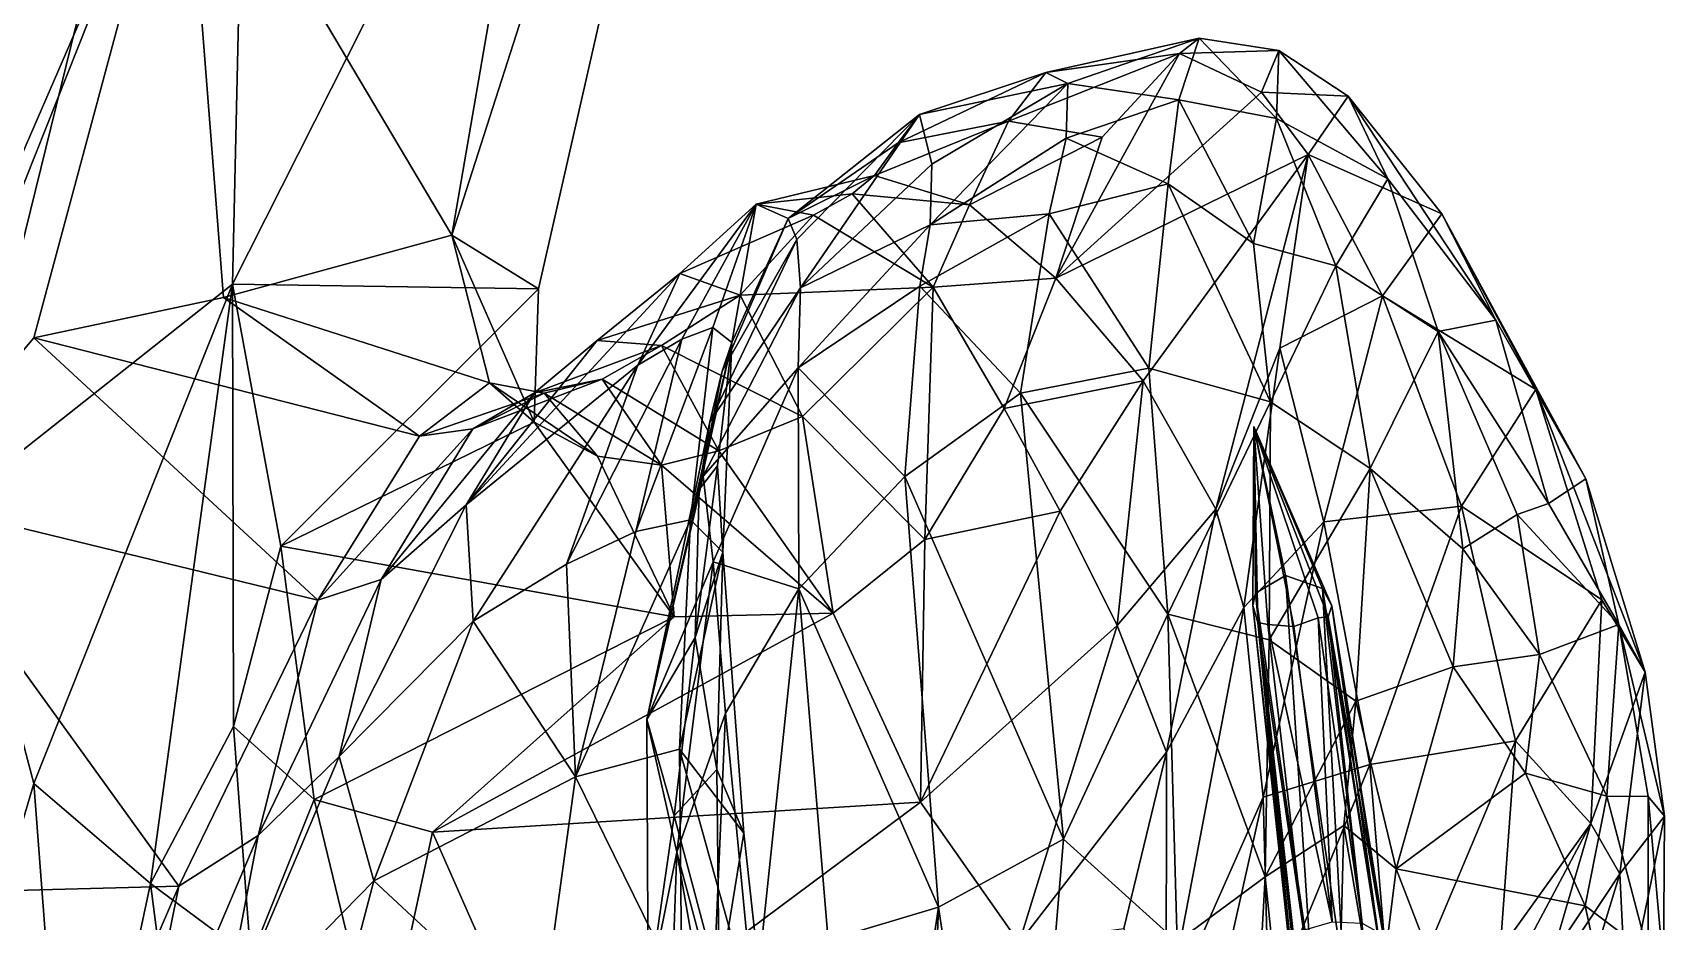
# Model space of a CAD drawing. Extents: x -0.45 to 0.39, y -1.3 to 2.18.
# Drawn here: x 0.1343 to 0.2308, y -0.5105 to -0.458 of the extents above; entities that cross this region are included whole.
import ezdxf

# ---------------------------------------------------------------- set-up
doc = ezdxf.new("R2010")
doc.units = 0

msp = doc.modelspace()

# ---------------------------------------------------------------- linework, layer by layer
for points in [[(0.171607, -0.397712, 1.086289), (0.159126, -0.47001, 1.09195), (0.143238, -0.443257, 1.033454)], [(0.171607, -0.397712, 1.086289), (0.179188, -0.407496, 1.140454), (0.159126, -0.47001, 1.09195)], [(0.116788, -0.406931, 1.007373), (0.143238, -0.443257, 1.033454), (0.114624, -0.509205, 1.040454)], [(0.179188, -0.407496, 1.140454), (0.146154, -0.472897, 1.169105), (0.164252, -0.473175, 1.129889)], [(0.179188, -0.407496, 1.140454), (0.14748, -0.414645, 1.194775), (0.146154, -0.472897, 1.169105)], [(0.164252, -0.473175, 1.129889), (0.159126, -0.47001, 1.09195), (0.179188, -0.407496, 1.140454)], [(0.14748, -0.414645, 1.194775), (0.124543, -0.434256, 1.241845), (0.114616, -0.483684, 1.252913)], [(0.114616, -0.483684, 1.252913), (0.129974, -0.485668, 1.222822), (0.14748, -0.414645, 1.194775)], [(0.14748, -0.414645, 1.194775), (0.129974, -0.485668, 1.222822), (0.146154, -0.472897, 1.169105)], [(0.126424, -0.485536, 1.049604), (0.114624, -0.509205, 1.040454), (0.143238, -0.443257, 1.033454)], [(0.134416, -0.476065, 1.05713), (0.126424, -0.485536, 1.049604), (0.143238, -0.443257, 1.033454)], [(0.145621, -0.47369, 1.073499), (0.134416, -0.476065, 1.05713), (0.143238, -0.443257, 1.033454)], [(0.143238, -0.443257, 1.033454), (0.159126, -0.47001, 1.09195), (0.145621, -0.47369, 1.073499)], [(0.203288, -0.458356, 0.916947), (0.19552, -0.461043, 0.914537), (0.194236, -0.460395, 0.932726)], [(0.194236, -0.460395, 0.932726), (0.202123, -0.459267, 0.940185), (0.203288, -0.458356, 0.916947)], [(0.19552, -0.461043, 0.914537), (0.203288, -0.458356, 0.916947), (0.202097, -0.462001, 0.90784)], [(0.207854, -0.46311, 0.901693), (0.202097, -0.462001, 0.90784), (0.203288, -0.458356, 0.916947)], [(0.203288, -0.458356, 0.916947), (0.202123, -0.459267, 0.940185), (0.207999, -0.459085, 0.920614)], [(0.203288, -0.458356, 0.916947), (0.207999, -0.459085, 0.920614), (0.207854, -0.46311, 0.901693)], [(0.202123, -0.459267, 0.940185), (0.194236, -0.460395, 0.932726), (0.192013, -0.463263, 0.967177)], [(0.192013, -0.463263, 0.967177), (0.197555, -0.464216, 0.977429), (0.202123, -0.459267, 0.940185)], [(0.197555, -0.464216, 0.977429), (0.194815, -0.472535, 1.020825), (0.202123, -0.459267, 0.940185)], [(0.202123, -0.459267, 0.940185), (0.194815, -0.472535, 1.020825), (0.206982, -0.461556, 0.945589)], [(0.202123, -0.459267, 0.940185), (0.206982, -0.461556, 0.945589), (0.207999, -0.459085, 0.920614)], [(0.207999, -0.459085, 0.920614), (0.206982, -0.461556, 0.945589), (0.212093, -0.46179, 0.924715)], [(0.214448, -0.466665, 0.904489), (0.207854, -0.46311, 0.901693), (0.207999, -0.459085, 0.920614)], [(0.207999, -0.459085, 0.920614), (0.212093, -0.46179, 0.924715), (0.214448, -0.466665, 0.904489)], [(0.194236, -0.460395, 0.932726), (0.186766, -0.46287, 0.927985), (0.185494, -0.46455, 0.953243)], [(0.185494, -0.46455, 0.953243), (0.192013, -0.463263, 0.967177), (0.194236, -0.460395, 0.932726)], [(0.186766, -0.46287, 0.927985), (0.194236, -0.460395, 0.932726), (0.19552, -0.461043, 0.914537)], [(0.19552, -0.461043, 0.914537), (0.187483, -0.465799, 0.914093), (0.186766, -0.46287, 0.927985)], [(0.195427, -0.464263, 0.904906), (0.187391, -0.469389, 0.90244), (0.19552, -0.461043, 0.914537)], [(0.187391, -0.469389, 0.90244), (0.187483, -0.465799, 0.914093), (0.19552, -0.461043, 0.914537)], [(0.194815, -0.472535, 1.020825), (0.209741, -0.46524, 0.949955), (0.206982, -0.461556, 0.945589)], [(0.202097, -0.462001, 0.90784), (0.195427, -0.464263, 0.904906), (0.19552, -0.461043, 0.914537)], [(0.206982, -0.461556, 0.945589), (0.209741, -0.46524, 0.949955), (0.212093, -0.46179, 0.924715)], [(0.217639, -0.468733, 0.927702), (0.212093, -0.46179, 0.924715), (0.209741, -0.46524, 0.949955)], [(0.212093, -0.46179, 0.924715), (0.217639, -0.468733, 0.927702), (0.22082, -0.475016, 0.907652)], [(0.22082, -0.475016, 0.907652), (0.214448, -0.466665, 0.904489), (0.212093, -0.46179, 0.924715)], [(0.186766, -0.46287, 0.927985), (0.179509, -0.470255, 0.924951), (0.178999, -0.469027, 0.951932)], [(0.178999, -0.469027, 0.951932), (0.185494, -0.46455, 0.953243), (0.186766, -0.46287, 0.927985)], [(0.179722, -0.473109, 0.913985), (0.179509, -0.470255, 0.924951), (0.186766, -0.46287, 0.927985)], [(0.187483, -0.465799, 0.914093), (0.179722, -0.473109, 0.913985), (0.186766, -0.46287, 0.927985)], [(0.195427, -0.464263, 0.904906), (0.202097, -0.462001, 0.90784), (0.201463, -0.466979, 0.893608)], [(0.206503, -0.4705, 0.886198), (0.201463, -0.466979, 0.893608), (0.202097, -0.462001, 0.90784)], [(0.202097, -0.462001, 0.90784), (0.207854, -0.46311, 0.901693), (0.206503, -0.4705, 0.886198)], [(0.192013, -0.463263, 0.967177), (0.185494, -0.46455, 0.953243), (0.184093, -0.466474, 0.981361)], [(0.184093, -0.466474, 0.981361), (0.189714, -0.468213, 1.004362), (0.192013, -0.463263, 0.967177)], [(0.197555, -0.464216, 0.977429), (0.192013, -0.463263, 0.967177), (0.189714, -0.468213, 1.004362)], [(0.21136, -0.471816, 0.88756), (0.206503, -0.4705, 0.886198), (0.207854, -0.46311, 0.901693)], [(0.21136, -0.471816, 0.88756), (0.207854, -0.46311, 0.901693), (0.214448, -0.466665, 0.904489)], [(0.178999, -0.469027, 0.951932), (0.184093, -0.466474, 0.981361), (0.185494, -0.46455, 0.953243)], [(0.187391, -0.469389, 0.90244), (0.195427, -0.464263, 0.904906), (0.194419, -0.468747, 0.894141)], [(0.189714, -0.468213, 1.004362), (0.194815, -0.472535, 1.020825), (0.197555, -0.464216, 0.977429)], [(0.201463, -0.466979, 0.893608), (0.194419, -0.468747, 0.894141), (0.195427, -0.464263, 0.904906)], [(0.179722, -0.473109, 0.913985), (0.187483, -0.465799, 0.914093), (0.187391, -0.469389, 0.90244)], [(0.194815, -0.472535, 1.020825), (0.199984, -0.478608, 1.028368), (0.209741, -0.46524, 0.949955)], [(0.199984, -0.478608, 1.028368), (0.204266, -0.48618, 1.032065), (0.209741, -0.46524, 0.949955)], [(0.209741, -0.46524, 0.949955), (0.204266, -0.48618, 1.032065), (0.208059, -0.476676, 0.987562)], [(0.214121, -0.473578, 0.955291), (0.209741, -0.46524, 0.949955), (0.208059, -0.476676, 0.987562)], [(0.209741, -0.46524, 0.949955), (0.214121, -0.473578, 0.955291), (0.217639, -0.468733, 0.927702)], [(0.184093, -0.466474, 0.981361), (0.178999, -0.469027, 0.951932), (0.1771, -0.46818, 0.995018)], [(0.1771, -0.46818, 0.995018), (0.182784, -0.467567, 1.007556), (0.184093, -0.466474, 0.981361)], [(0.189714, -0.468213, 1.004362), (0.184093, -0.466474, 0.981361), (0.182784, -0.467567, 1.007556)], [(0.217418, -0.475701, 0.889768), (0.21136, -0.471816, 0.88756), (0.214448, -0.466665, 0.904489)], [(0.214448, -0.466665, 0.904489), (0.22082, -0.475016, 0.907652), (0.217418, -0.475701, 0.889768)], [(0.1771, -0.46818, 0.995018), (0.1805, -0.468821, 1.030031), (0.182784, -0.467567, 1.007556)], [(0.182784, -0.467567, 1.007556), (0.1805, -0.468821, 1.030031), (0.187565, -0.473075, 1.037612)], [(0.182784, -0.467567, 1.007556), (0.187565, -0.473075, 1.037612), (0.189714, -0.468213, 1.004362)], [(0.194419, -0.468747, 0.894141), (0.201463, -0.466979, 0.893608), (0.20031, -0.477853, 0.867538)], [(0.207498, -0.479844, 0.865403), (0.20031, -0.477853, 0.867538), (0.201463, -0.466979, 0.893608)], [(0.201463, -0.466979, 0.893608), (0.206503, -0.4705, 0.886198), (0.207498, -0.479844, 0.865403)], [(0.172706, -0.476148, 0.984477), (0.170117, -0.477673, 1.002177), (0.1771, -0.46818, 0.995018)], [(0.170117, -0.477673, 1.002177), (0.172596, -0.472273, 1.032681), (0.1771, -0.46818, 0.995018)], [(0.1771, -0.46818, 0.995018), (0.172596, -0.472273, 1.032681), (0.1805, -0.468821, 1.030031)], [(0.174547, -0.47546, 0.966961), (0.172706, -0.476148, 0.984477), (0.1771, -0.46818, 0.995018)], [(0.17566, -0.47634, 0.948989), (0.174547, -0.47546, 0.966961), (0.1771, -0.46818, 0.995018)], [(0.17566, -0.47634, 0.948989), (0.1771, -0.46818, 0.995018), (0.178999, -0.469027, 0.951932)], [(0.194815, -0.472535, 1.020825), (0.189714, -0.468213, 1.004362), (0.187565, -0.473075, 1.037612)], [(0.172596, -0.472273, 1.032681), (0.17617, -0.473544, 1.059894), (0.1805, -0.468821, 1.030031)], [(0.178999, -0.469027, 0.951932), (0.17509, -0.478045, 0.92866), (0.17566, -0.47634, 0.948989)], [(0.17509, -0.478045, 0.92866), (0.178999, -0.469027, 0.951932), (0.179509, -0.470255, 0.924951)], [(0.1805, -0.468821, 1.030031), (0.17617, -0.473544, 1.059894), (0.187565, -0.473075, 1.037612)], [(0.179598, -0.477837, 0.901156), (0.187391, -0.469389, 0.90244), (0.186785, -0.473023, 0.895619)], [(0.187391, -0.469389, 0.90244), (0.179598, -0.477837, 0.901156), (0.179722, -0.473109, 0.913985)], [(0.186785, -0.473023, 0.895619), (0.194419, -0.468747, 0.894141), (0.192739, -0.479344, 0.869018)], [(0.194419, -0.468747, 0.894141), (0.186785, -0.473023, 0.895619), (0.187391, -0.469389, 0.90244)], [(0.20031, -0.477853, 0.867538), (0.192739, -0.479344, 0.869018), (0.194419, -0.468747, 0.894141)], [(0.223196, -0.479113, 0.933439), (0.217639, -0.468733, 0.927702), (0.214121, -0.473578, 0.955291)], [(0.217639, -0.468733, 0.927702), (0.223196, -0.479113, 0.933439), (0.226151, -0.484388, 0.910936)], [(0.226151, -0.484388, 0.910936), (0.22082, -0.475016, 0.907652), (0.217639, -0.468733, 0.927702)], [(0.145621, -0.47369, 1.073499), (0.159126, -0.47001, 1.09195), (0.161347, -0.478726, 1.093355)], [(0.163992, -0.481058, 1.115466), (0.159126, -0.47001, 1.09195), (0.164252, -0.473175, 1.129889)], [(0.163992, -0.481058, 1.115466), (0.161347, -0.478726, 1.093355), (0.159126, -0.47001, 1.09195)], [(0.174373, -0.481035, 0.92199), (0.179509, -0.470255, 0.924951), (0.179722, -0.473109, 0.913985)], [(0.179509, -0.470255, 0.924951), (0.174373, -0.481035, 0.92199), (0.17509, -0.478045, 0.92866)], [(0.207498, -0.479844, 0.865403), (0.206503, -0.4705, 0.886198), (0.21136, -0.471816, 0.88756)], [(0.159969, -0.485928, 1.04306), (0.167703, -0.47622, 1.05145), (0.172596, -0.472273, 1.032681)], [(0.170117, -0.477673, 1.002177), (0.159969, -0.485928, 1.04306), (0.172596, -0.472273, 1.032681)], [(0.172596, -0.472273, 1.032681), (0.167703, -0.47622, 1.05145), (0.17617, -0.473544, 1.059894)], [(0.187565, -0.473075, 1.037612), (0.191769, -0.480249, 1.055448), (0.194815, -0.472535, 1.020825)], [(0.194815, -0.472535, 1.020825), (0.191769, -0.480249, 1.055448), (0.199984, -0.478608, 1.028368)], [(0.213405, -0.483779, 0.860774), (0.207498, -0.479844, 0.865403), (0.21136, -0.471816, 0.88756)], [(0.213405, -0.483779, 0.860774), (0.21136, -0.471816, 0.88756), (0.217418, -0.475701, 0.889768)], [(0.134424, -0.502386, 1.196844), (0.146154, -0.472897, 1.169105), (0.129974, -0.485668, 1.222822)], [(0.141309, -0.508293, 1.183641), (0.146154, -0.472897, 1.169105), (0.134424, -0.502386, 1.196844)], [(0.141309, -0.508293, 1.183641), (0.14621, -0.499026, 1.164497), (0.146154, -0.472897, 1.169105)], [(0.149005, -0.488375, 1.14276), (0.164252, -0.473175, 1.129889), (0.146154, -0.472897, 1.169105)], [(0.14621, -0.499026, 1.164497), (0.149005, -0.488375, 1.14276), (0.146154, -0.472897, 1.169105)], [(0.149005, -0.488375, 1.14276), (0.163992, -0.481058, 1.115466), (0.164252, -0.473175, 1.129889)], [(0.179722, -0.473109, 0.913985), (0.173979, -0.484238, 0.909925), (0.174373, -0.481035, 0.92199)], [(0.173979, -0.484238, 0.909925), (0.179722, -0.473109, 0.913985), (0.179598, -0.477837, 0.901156)], [(0.17617, -0.473544, 1.059894), (0.179836, -0.480715, 1.081797), (0.187565, -0.473075, 1.037612)], [(0.179598, -0.477837, 0.901156), (0.186785, -0.473023, 0.895619), (0.1859, -0.484258, 0.867464)], [(0.187565, -0.473075, 1.037612), (0.179836, -0.480715, 1.081797), (0.187068, -0.48798, 1.086535)], [(0.192739, -0.479344, 0.869018), (0.1859, -0.484258, 0.867464), (0.186785, -0.473023, 0.895619)], [(0.187565, -0.473075, 1.037612), (0.187068, -0.48798, 1.086535), (0.191769, -0.480249, 1.055448)], [(0.134416, -0.476065, 1.05713), (0.145621, -0.47369, 1.073499), (0.157208, -0.48188, 1.073043)], [(0.145621, -0.47369, 1.073499), (0.161347, -0.478726, 1.093355), (0.157208, -0.48188, 1.073043)], [(0.167703, -0.47622, 1.05145), (0.171509, -0.476524, 1.073772), (0.17617, -0.473544, 1.059894)], [(0.17617, -0.473544, 1.059894), (0.171509, -0.476524, 1.073772), (0.179836, -0.480715, 1.081797)], [(0.208059, -0.476676, 0.987562), (0.210666, -0.486938, 0.991694), (0.214121, -0.473578, 0.955291)], [(0.218795, -0.486007, 0.961698), (0.214121, -0.473578, 0.955291), (0.210666, -0.486938, 0.991694)], [(0.214121, -0.473578, 0.955291), (0.218795, -0.486007, 0.961698), (0.223196, -0.479113, 0.933439)], [(0.22082, -0.475016, 0.907652), (0.223941, -0.485853, 0.890946), (0.217418, -0.475701, 0.889768)], [(0.22082, -0.475016, 0.907652), (0.226151, -0.484388, 0.910936), (0.223941, -0.485853, 0.890946)], [(0.126424, -0.485536, 1.049604), (0.134416, -0.476065, 1.05713), (0.151192, -0.491563, 1.056229)], [(0.134416, -0.476065, 1.05713), (0.157208, -0.48188, 1.073043), (0.151192, -0.491563, 1.056229)], [(0.159969, -0.485928, 1.04306), (0.16401, -0.479321, 1.061604), (0.167703, -0.47622, 1.05145)], [(0.167703, -0.47622, 1.05145), (0.16401, -0.479321, 1.061604), (0.171509, -0.476524, 1.073772)], [(0.169986, -0.487504, 0.969002), (0.165895, -0.489436, 0.988105), (0.172706, -0.476148, 0.984477)], [(0.165895, -0.489436, 0.988105), (0.170117, -0.477673, 1.002177), (0.172706, -0.476148, 0.984477)], [(0.173226, -0.486813, 0.949703), (0.169986, -0.487504, 0.969002), (0.174547, -0.47546, 0.966961)], [(0.169986, -0.487504, 0.969002), (0.172706, -0.476148, 0.984477), (0.174547, -0.47546, 0.966961)], [(0.173226, -0.486813, 0.949703), (0.174547, -0.47546, 0.966961), (0.17566, -0.47634, 0.948989)], [(0.175142, -0.488737, 0.932901), (0.173226, -0.486813, 0.949703), (0.17566, -0.47634, 0.948989)], [(0.17509, -0.478045, 0.92866), (0.173734, -0.485026, 0.927754), (0.17566, -0.47634, 0.948989)], [(0.174828, -0.483624, 0.936152), (0.17566, -0.47634, 0.948989), (0.173734, -0.485026, 0.927754)], [(0.175142, -0.488737, 0.932901), (0.17566, -0.47634, 0.948989), (0.174828, -0.483624, 0.936152)], [(0.21888, -0.488524, 0.860562), (0.213405, -0.483779, 0.860774), (0.217418, -0.475701, 0.889768)], [(0.222077, -0.486502, 0.87801), (0.21888, -0.488524, 0.860562), (0.217418, -0.475701, 0.889768)], [(0.217418, -0.475701, 0.889768), (0.223941, -0.485853, 0.890946), (0.222077, -0.486502, 0.87801)], [(0.16401, -0.479321, 1.061604), (0.168014, -0.478519, 1.082919), (0.171509, -0.476524, 1.073772)], [(0.171509, -0.476524, 1.073772), (0.168014, -0.478519, 1.082919), (0.174897, -0.482739, 1.096703)], [(0.171509, -0.476524, 1.073772), (0.174897, -0.482739, 1.096703), (0.179836, -0.480715, 1.081797)], [(0.204266, -0.48618, 1.032065), (0.205932, -0.491999, 1.033242), (0.208059, -0.476676, 0.987562)], [(0.210666, -0.486938, 0.991694), (0.208059, -0.476676, 0.987562), (0.205932, -0.491999, 1.033242)], [(0.160382, -0.492813, 1.008771), (0.159969, -0.485928, 1.04306), (0.170117, -0.477673, 1.002177)], [(0.165895, -0.489436, 0.988105), (0.160382, -0.492813, 1.008771), (0.170117, -0.477673, 1.002177)], [(0.173734, -0.485026, 0.927754), (0.17509, -0.478045, 0.92866), (0.174373, -0.481035, 0.92199)], [(0.179598, -0.477837, 0.901156), (0.174575, -0.489294, 0.898794), (0.173979, -0.484238, 0.909925)], [(0.174575, -0.489294, 0.898794), (0.179598, -0.477837, 0.901156), (0.179627, -0.490892, 0.869048)], [(0.1859, -0.484258, 0.867464), (0.179627, -0.490892, 0.869048), (0.179598, -0.477837, 0.901156)], [(0.192739, -0.479344, 0.869018), (0.20031, -0.477853, 0.867538), (0.201436, -0.492399, 0.824664)], [(0.201436, -0.492399, 0.824664), (0.20031, -0.477853, 0.867538), (0.207498, -0.479844, 0.865403)], [(0.157208, -0.48188, 1.073043), (0.161347, -0.478726, 1.093355), (0.164587, -0.479338, 1.089773)], [(0.16401, -0.479321, 1.061604), (0.160367, -0.481439, 1.068911), (0.168014, -0.478519, 1.082919)], [(0.160367, -0.481439, 1.068911), (0.164587, -0.479338, 1.089773), (0.168014, -0.478519, 1.082919)], [(0.164587, -0.479338, 1.089773), (0.161347, -0.478726, 1.093355), (0.167739, -0.483049, 1.112313)], [(0.161347, -0.478726, 1.093355), (0.163992, -0.481058, 1.115466), (0.167739, -0.483049, 1.112313)], [(0.168014, -0.478519, 1.082919), (0.164587, -0.479338, 1.089773), (0.171507, -0.483591, 1.105729)], [(0.168014, -0.478519, 1.082919), (0.171507, -0.483591, 1.105729), (0.174897, -0.482739, 1.096703)], [(0.191769, -0.480249, 1.055448), (0.195077, -0.486313, 1.063974), (0.199984, -0.478608, 1.028368)], [(0.195077, -0.486313, 1.063974), (0.198451, -0.493053, 1.069664), (0.199984, -0.478608, 1.028368)], [(0.199984, -0.478608, 1.028368), (0.198451, -0.493053, 1.069664), (0.204266, -0.48618, 1.032065)], [(0.227084, -0.491554, 0.937497), (0.223196, -0.479113, 0.933439), (0.218795, -0.486007, 0.961698)], [(0.223196, -0.479113, 0.933439), (0.227084, -0.491554, 0.937497), (0.22965, -0.495828, 0.914549)], [(0.22965, -0.495828, 0.914549), (0.226151, -0.484388, 0.910936), (0.223196, -0.479113, 0.933439)], [(0.159969, -0.485928, 1.04306), (0.154943, -0.490351, 1.051682), (0.16401, -0.479321, 1.061604)], [(0.154943, -0.490351, 1.051682), (0.160367, -0.481439, 1.068911), (0.16401, -0.479321, 1.061604)], [(0.160367, -0.481439, 1.068911), (0.157208, -0.48188, 1.073043), (0.164587, -0.479338, 1.089773)], [(0.164587, -0.479338, 1.089773), (0.167739, -0.483049, 1.112313), (0.171507, -0.483591, 1.105729)], [(0.1859, -0.484258, 0.867464), (0.192739, -0.479344, 0.869018), (0.195263, -0.505689, 0.794647)], [(0.191769, -0.480249, 1.055448), (0.187068, -0.48798, 1.086535), (0.195077, -0.486313, 1.063974)], [(0.201436, -0.492399, 0.824664), (0.195263, -0.505689, 0.794647), (0.192739, -0.479344, 0.869018)], [(0.207424, -0.4939, 0.824025), (0.201436, -0.492399, 0.824664), (0.207498, -0.479844, 0.865403)], [(0.207424, -0.4939, 0.824025), (0.207498, -0.479844, 0.865403), (0.213405, -0.483779, 0.860774)], [(0.163992, -0.481058, 1.115466), (0.149005, -0.488375, 1.14276), (0.172256, -0.492551, 1.132084)], [(0.167739, -0.483049, 1.112313), (0.163992, -0.481058, 1.115466), (0.172256, -0.492551, 1.132084)], [(0.170641, -0.498618, 0.911482), (0.174373, -0.481035, 0.92199), (0.173979, -0.484238, 0.909925)], [(0.174373, -0.481035, 0.92199), (0.170641, -0.498618, 0.911482), (0.173734, -0.485026, 0.927754)], [(0.179836, -0.480715, 1.081797), (0.174897, -0.482739, 1.096703), (0.181664, -0.492332, 1.108325)], [(0.179836, -0.480715, 1.081797), (0.181664, -0.492332, 1.108325), (0.187068, -0.48798, 1.086535)], [(0.151192, -0.491563, 1.056229), (0.157208, -0.48188, 1.073043), (0.160367, -0.481439, 1.068911)], [(0.154943, -0.490351, 1.051682), (0.151192, -0.491563, 1.056229), (0.160367, -0.481439, 1.068911)], [(0.206755, -0.492881, 0.482393), (0.206513, -0.481303, 0.490335), (0.206453, -0.491883, 0.481056)], [(0.206453, -0.491883, 0.481056), (0.206513, -0.481303, 0.490335), (0.206612, -0.491152, 0.479198)], [(0.2084, -0.490106, 0.47785), (0.206513, -0.481303, 0.490335), (0.210571, -0.490869, 0.479107)], [(0.210571, -0.490869, 0.479107), (0.206513, -0.481303, 0.490335), (0.211123, -0.491896, 0.481013)], [(0.211123, -0.491896, 0.481013), (0.206513, -0.481303, 0.490335), (0.210921, -0.492554, 0.482383)], [(0.210921, -0.492554, 0.482383), (0.206513, -0.481303, 0.490335), (0.210332, -0.492609, 0.483961)], [(0.206612, -0.491152, 0.479198), (0.206513, -0.481303, 0.490335), (0.2084, -0.490106, 0.47785)], [(0.210332, -0.492609, 0.483961), (0.206513, -0.481303, 0.490335), (0.208881, -0.493119, 0.485155)], [(0.208881, -0.493119, 0.485155), (0.206513, -0.481303, 0.490335), (0.207339, -0.493009, 0.484001)], [(0.207339, -0.493009, 0.484001), (0.206513, -0.481303, 0.490335), (0.206755, -0.492881, 0.482393)], [(0.171507, -0.483591, 1.105729), (0.167739, -0.483049, 1.112313), (0.172256, -0.492551, 1.132084)], [(0.174897, -0.482739, 1.096703), (0.171507, -0.483591, 1.105729), (0.181664, -0.492332, 1.108325)], [(0.171507, -0.483591, 1.105729), (0.172256, -0.492551, 1.132084), (0.181664, -0.492332, 1.108325)], [(0.175142, -0.488737, 0.932901), (0.174828, -0.483624, 0.936152), (0.173497, -0.493761, 0.925185)], [(0.173734, -0.485026, 0.927754), (0.173497, -0.493761, 0.925185), (0.174828, -0.483624, 0.936152)], [(0.212551, -0.49754, 0.823843), (0.207424, -0.4939, 0.824025), (0.213405, -0.483779, 0.860774)], [(0.212551, -0.49754, 0.823843), (0.213405, -0.483779, 0.860774), (0.218296, -0.495501, 0.84178)], [(0.218296, -0.495501, 0.84178), (0.213405, -0.483779, 0.860774), (0.21888, -0.488524, 0.860562)], [(0.170641, -0.498618, 0.911482), (0.173979, -0.484238, 0.909925), (0.174575, -0.489294, 0.898794)], [(0.173497, -0.493761, 0.925185), (0.173734, -0.485026, 0.927754), (0.170641, -0.498618, 0.911482)], [(0.179627, -0.490892, 0.869048), (0.1859, -0.484258, 0.867464), (0.187882, -0.509701, 0.797708)], [(0.195263, -0.505689, 0.794647), (0.187882, -0.509701, 0.797708), (0.1859, -0.484258, 0.867464)], [(0.226151, -0.484388, 0.910936), (0.228096, -0.493, 0.893213), (0.223941, -0.485853, 0.890946)], [(0.226151, -0.484388, 0.910936), (0.22965, -0.495828, 0.914549), (0.228096, -0.493, 0.893213)], [(0.126424, -0.485536, 1.049604), (0.142986, -0.508468, 1.047921), (0.114624, -0.509205, 1.040454)], [(0.126424, -0.485536, 1.049604), (0.151192, -0.491563, 1.056229), (0.142986, -0.508468, 1.047921)], [(0.128367, -0.522801, 1.213132), (0.134424, -0.502386, 1.196844), (0.129974, -0.485668, 1.222822)], [(0.160382, -0.492813, 1.008771), (0.152458, -0.500802, 1.033991), (0.159969, -0.485928, 1.04306)], [(0.154943, -0.490351, 1.051682), (0.159969, -0.485928, 1.04306), (0.152458, -0.500802, 1.033991)], [(0.210666, -0.486938, 0.991694), (0.213378, -0.50127, 0.996226), (0.218795, -0.486007, 0.961698)], [(0.221983, -0.499869, 0.964972), (0.218795, -0.486007, 0.961698), (0.213378, -0.50127, 0.996226)], [(0.218795, -0.486007, 0.961698), (0.221983, -0.499869, 0.964972), (0.227084, -0.491554, 0.937497)], [(0.223941, -0.485853, 0.890946), (0.228096, -0.493, 0.893213), (0.222077, -0.486502, 0.87801)], [(0.172572, -0.500366, 0.938223), (0.16643, -0.502009, 0.96522), (0.173226, -0.486813, 0.949703)], [(0.16643, -0.502009, 0.96522), (0.169986, -0.487504, 0.969002), (0.173226, -0.486813, 0.949703)], [(0.172572, -0.500366, 0.938223), (0.173226, -0.486813, 0.949703), (0.175142, -0.488737, 0.932901)], [(0.195077, -0.486313, 1.063974), (0.186811, -0.503491, 1.120154), (0.198451, -0.493053, 1.069664)], [(0.187068, -0.48798, 1.086535), (0.186811, -0.503491, 1.120154), (0.195077, -0.486313, 1.063974)], [(0.198451, -0.493053, 1.069664), (0.201368, -0.500543, 1.073196), (0.204266, -0.48618, 1.032065)], [(0.204266, -0.48618, 1.032065), (0.201368, -0.500543, 1.073196), (0.205932, -0.491999, 1.033242)], [(0.205932, -0.491999, 1.033242), (0.207078, -0.5032, 1.035718), (0.210666, -0.486938, 0.991694)], [(0.213378, -0.50127, 0.996226), (0.210666, -0.486938, 0.991694), (0.207078, -0.5032, 1.035718)], [(0.223413, -0.494766, 0.860352), (0.21888, -0.488524, 0.860562), (0.222077, -0.486502, 0.87801)], [(0.222077, -0.486502, 0.87801), (0.228096, -0.493, 0.893213), (0.223413, -0.494766, 0.860352)], [(0.165895, -0.489436, 0.988105), (0.169986, -0.487504, 0.969002), (0.16643, -0.502009, 0.96522)], [(0.187068, -0.48798, 1.086535), (0.181664, -0.492332, 1.108325), (0.186811, -0.503491, 1.120154)], [(0.149005, -0.488375, 1.14276), (0.14621, -0.499026, 1.164497), (0.150988, -0.503349, 1.159301)], [(0.150988, -0.503349, 1.159301), (0.172256, -0.492551, 1.132084), (0.149005, -0.488375, 1.14276)], [(0.176377, -0.505332, 0.92057), (0.172572, -0.500366, 0.938223), (0.175142, -0.488737, 0.932901)], [(0.173497, -0.493761, 0.925185), (0.174785, -0.501566, 0.922435), (0.175142, -0.488737, 0.932901)], [(0.174785, -0.501566, 0.922435), (0.176377, -0.505332, 0.92057), (0.175142, -0.488737, 0.932901)], [(0.218296, -0.495501, 0.84178), (0.21888, -0.488524, 0.860562), (0.223413, -0.494766, 0.860352)], [(0.160382, -0.492813, 1.008771), (0.165895, -0.489436, 0.988105), (0.16643, -0.502009, 0.96522)], [(0.174575, -0.489294, 0.898794), (0.172425, -0.506456, 0.889013), (0.170641, -0.498618, 0.911482)], [(0.172425, -0.506456, 0.889013), (0.174575, -0.489294, 0.898794), (0.175285, -0.498238, 0.875617)], [(0.179627, -0.490892, 0.869048), (0.175285, -0.498238, 0.875617), (0.174575, -0.489294, 0.898794)], [(0.152458, -0.500802, 1.033991), (0.147678, -0.505468, 1.043271), (0.154943, -0.490351, 1.051682)], [(0.151192, -0.491563, 1.056229), (0.154943, -0.490351, 1.051682), (0.147678, -0.505468, 1.043271)], [(0.209955, -0.513819, 0.472601), (0.206612, -0.491152, 0.479198), (0.2084, -0.490106, 0.47785)], [(0.211823, -0.51368, 0.471904), (0.209955, -0.513819, 0.472601), (0.2084, -0.490106, 0.47785)], [(0.211823, -0.51368, 0.471904), (0.2084, -0.490106, 0.47785), (0.210571, -0.490869, 0.479107)], [(0.213243, -0.513482, 0.472605), (0.210571, -0.490869, 0.479107), (0.214121, -0.513136, 0.4744)], [(0.214121, -0.513136, 0.4744), (0.210571, -0.490869, 0.479107), (0.211123, -0.491896, 0.481013)], [(0.213243, -0.513482, 0.472605), (0.211823, -0.51368, 0.471904), (0.210571, -0.490869, 0.479107)], [(0.147678, -0.505468, 1.043271), (0.142986, -0.508468, 1.047921), (0.151192, -0.491563, 1.056229)], [(0.179627, -0.490892, 0.869048), (0.176987, -0.51596, 0.82727), (0.175285, -0.498238, 0.875617)], [(0.176987, -0.51596, 0.82727), (0.179627, -0.490892, 0.869048), (0.181357, -0.511644, 0.812234)], [(0.187882, -0.509701, 0.797708), (0.181357, -0.511644, 0.812234), (0.179627, -0.490892, 0.869048)], [(0.208805, -0.513093, 0.476154), (0.206453, -0.491883, 0.481056), (0.206612, -0.491152, 0.479198)], [(0.209102, -0.513506, 0.474248), (0.208805, -0.513093, 0.476154), (0.206612, -0.491152, 0.479198)], [(0.209102, -0.513506, 0.474248), (0.206612, -0.491152, 0.479198), (0.209955, -0.513819, 0.472601)], [(0.226431, -0.504766, 0.93866), (0.227084, -0.491554, 0.937497), (0.221983, -0.499869, 0.964972)], [(0.227084, -0.491554, 0.937497), (0.226431, -0.504766, 0.93866), (0.22965, -0.495828, 0.914549)], [(0.172256, -0.492551, 1.132084), (0.150988, -0.503349, 1.159301), (0.157974, -0.505261, 1.150001)], [(0.152458, -0.500802, 1.033991), (0.160382, -0.492813, 1.008771), (0.154508, -0.508153, 1.006417)], [(0.16643, -0.502009, 0.96522), (0.154508, -0.508153, 1.006417), (0.160382, -0.492813, 1.008771)], [(0.181664, -0.492332, 1.108325), (0.157974, -0.505261, 1.150001), (0.186811, -0.503491, 1.120154)], [(0.157974, -0.505261, 1.150001), (0.181664, -0.492332, 1.108325), (0.172256, -0.492551, 1.132084)], [(0.195263, -0.505689, 0.794647), (0.201436, -0.492399, 0.824664), (0.201999, -0.511745, 0.778845)], [(0.201368, -0.500543, 1.073196), (0.201339, -0.516142, 1.091683), (0.205932, -0.491999, 1.033242)], [(0.207078, -0.5032, 1.035718), (0.205932, -0.491999, 1.033242), (0.201339, -0.516142, 1.091683)], [(0.201999, -0.511745, 0.778845), (0.201436, -0.492399, 0.824664), (0.207183, -0.507913, 0.790413)], [(0.207183, -0.507913, 0.790413), (0.201436, -0.492399, 0.824664), (0.207424, -0.4939, 0.824025)], [(0.206453, -0.491883, 0.481056), (0.208696, -0.512657, 0.478187), (0.206755, -0.492881, 0.482393)], [(0.208696, -0.512657, 0.478187), (0.206453, -0.491883, 0.481056), (0.208805, -0.513093, 0.476154)], [(0.208881, -0.493119, 0.485155), (0.211154, -0.510564, 0.483972), (0.210332, -0.492609, 0.483961)], [(0.210332, -0.492609, 0.483961), (0.212929, -0.510641, 0.483263), (0.210921, -0.492554, 0.482383)], [(0.212929, -0.510641, 0.483263), (0.210332, -0.492609, 0.483961), (0.211154, -0.510564, 0.483972)], [(0.210921, -0.492554, 0.482383), (0.214269, -0.511909, 0.480332), (0.211123, -0.491896, 0.481013)], [(0.214269, -0.511909, 0.480332), (0.210921, -0.492554, 0.482383), (0.213823, -0.51115, 0.481996)], [(0.213823, -0.51115, 0.481996), (0.210921, -0.492554, 0.482383), (0.212929, -0.510641, 0.483263)], [(0.214401, -0.51289, 0.476384), (0.214121, -0.513136, 0.4744), (0.211123, -0.491896, 0.481013)], [(0.214401, -0.51289, 0.476384), (0.211123, -0.491896, 0.481013), (0.21442, -0.512522, 0.478425)], [(0.21442, -0.512522, 0.478425), (0.211123, -0.491896, 0.481013), (0.214269, -0.511909, 0.480332)], [(0.170641, -0.498618, 0.911482), (0.172255, -0.504304, 0.917372), (0.173497, -0.493761, 0.925185)], [(0.174785, -0.501566, 0.922435), (0.173497, -0.493761, 0.925185), (0.172255, -0.504304, 0.917372)], [(0.186811, -0.503491, 1.120154), (0.192648, -0.511805, 1.120351), (0.198451, -0.493053, 1.069664)], [(0.198451, -0.493053, 1.069664), (0.192648, -0.511805, 1.120351), (0.201368, -0.500543, 1.073196)], [(0.20863, -0.512149, 0.480077), (0.206755, -0.492881, 0.482393), (0.208696, -0.512657, 0.478187)], [(0.209456, -0.51105, 0.483224), (0.207339, -0.493009, 0.484001), (0.206755, -0.492881, 0.482393)], [(0.208784, -0.511576, 0.481858), (0.209456, -0.51105, 0.483224), (0.206755, -0.492881, 0.482393)], [(0.208784, -0.511576, 0.481858), (0.206755, -0.492881, 0.482393), (0.20863, -0.512149, 0.480077)], [(0.211154, -0.510564, 0.483972), (0.208881, -0.493119, 0.485155), (0.207339, -0.493009, 0.484001)], [(0.209456, -0.51105, 0.483224), (0.211154, -0.510564, 0.483972), (0.207339, -0.493009, 0.484001)], [(0.228096, -0.493, 0.893213), (0.227391, -0.503134, 0.85939), (0.223413, -0.494766, 0.860352)], [(0.228096, -0.493, 0.893213), (0.22983, -0.503173, 0.878352), (0.227391, -0.503134, 0.85939)], [(0.228096, -0.493, 0.893213), (0.230785, -0.50433, 0.897537), (0.22983, -0.503173, 0.878352)], [(0.22965, -0.495828, 0.914549), (0.230785, -0.50433, 0.897537), (0.228096, -0.493, 0.893213)], [(0.207183, -0.507913, 0.790413), (0.207424, -0.4939, 0.824025), (0.212551, -0.49754, 0.823843)], [(0.214933, -0.507436, 0.811258), (0.212551, -0.49754, 0.823843), (0.218296, -0.495501, 0.84178)], [(0.214933, -0.507436, 0.811258), (0.218296, -0.495501, 0.84178), (0.222584, -0.50179, 0.842103)], [(0.222584, -0.50179, 0.842103), (0.218296, -0.495501, 0.84178), (0.223413, -0.494766, 0.860352)], [(0.222584, -0.50179, 0.842103), (0.223413, -0.494766, 0.860352), (0.227391, -0.503134, 0.85939)], [(0.226431, -0.504766, 0.93866), (0.228148, -0.507728, 0.920032), (0.22965, -0.495828, 0.914549)], [(0.22965, -0.495828, 0.914549), (0.228148, -0.507728, 0.920032), (0.230785, -0.50433, 0.897537)], [(0.211839, -0.504873, 0.806984), (0.207183, -0.507913, 0.790413), (0.212551, -0.49754, 0.823843)], [(0.211839, -0.504873, 0.806984), (0.212551, -0.49754, 0.823843), (0.214933, -0.507436, 0.811258)], [(0.174589, -0.514565, 0.860876), (0.172425, -0.506456, 0.889013), (0.175285, -0.498238, 0.875617)], [(0.174589, -0.514565, 0.860876), (0.175285, -0.498238, 0.875617), (0.176987, -0.51596, 0.82727)], [(0.14621, -0.499026, 1.164497), (0.141309, -0.508293, 1.183641), (0.147242, -0.512699, 1.177348)], [(0.147242, -0.512699, 1.177348), (0.150988, -0.503349, 1.159301), (0.14621, -0.499026, 1.164497)], [(0.170641, -0.498618, 0.911482), (0.170732, -0.514857, 0.910041), (0.172255, -0.504304, 0.917372)], [(0.170732, -0.514857, 0.910041), (0.170641, -0.498618, 0.911482), (0.172425, -0.506456, 0.889013)], [(0.16643, -0.502009, 0.96522), (0.172572, -0.500366, 0.938223), (0.172715, -0.51478, 0.934318)], [(0.177954, -0.519676, 0.911947), (0.172715, -0.51478, 0.934318), (0.172572, -0.500366, 0.938223)], [(0.172572, -0.500366, 0.938223), (0.176377, -0.505332, 0.92057), (0.177954, -0.519676, 0.911947)], [(0.213378, -0.50127, 0.996226), (0.214695, -0.517207, 0.996894), (0.221983, -0.499869, 0.964972)], [(0.221077, -0.512231, 0.963181), (0.221983, -0.499869, 0.964972), (0.214695, -0.517207, 0.996894)], [(0.221983, -0.499869, 0.964972), (0.221077, -0.512231, 0.963181), (0.226431, -0.504766, 0.93866)], [(0.154508, -0.508153, 1.006417), (0.145386, -0.517464, 1.035205), (0.152458, -0.500802, 1.033991)], [(0.147678, -0.505468, 1.043271), (0.152458, -0.500802, 1.033991), (0.145386, -0.517464, 1.035205)], [(0.192648, -0.511805, 1.120351), (0.198844, -0.510957, 1.097932), (0.201368, -0.500543, 1.073196)], [(0.201368, -0.500543, 1.073196), (0.198844, -0.510957, 1.097932), (0.201339, -0.516142, 1.091683)], [(0.207078, -0.5032, 1.035718), (0.207407, -0.515774, 1.037561), (0.213378, -0.50127, 0.996226)], [(0.214695, -0.517207, 0.996894), (0.213378, -0.50127, 0.996226), (0.207407, -0.515774, 1.037561)], [(0.136553, -0.530612, 1.199725), (0.134424, -0.502386, 1.196844), (0.128367, -0.522801, 1.213132)], [(0.136553, -0.530612, 1.199725), (0.141309, -0.508293, 1.183641), (0.134424, -0.502386, 1.196844)], [(0.154508, -0.508153, 1.006417), (0.16643, -0.502009, 0.96522), (0.16432, -0.517259, 0.965583)], [(0.172715, -0.51478, 0.934318), (0.16432, -0.517259, 0.965583), (0.16643, -0.502009, 0.96522)], [(0.172255, -0.504304, 0.917372), (0.174911, -0.514296, 0.913818), (0.174785, -0.501566, 0.922435)], [(0.176377, -0.505332, 0.92057), (0.174785, -0.501566, 0.922435), (0.174911, -0.514296, 0.913818)], [(0.214933, -0.507436, 0.811258), (0.222584, -0.50179, 0.842103), (0.226102, -0.50963, 0.842435)], [(0.227391, -0.503134, 0.85939), (0.226102, -0.50963, 0.842435), (0.222584, -0.50179, 0.842103)], [(0.150988, -0.503349, 1.159301), (0.147242, -0.512699, 1.177348), (0.154895, -0.519504, 1.169921)], [(0.154895, -0.519504, 1.169921), (0.157974, -0.505261, 1.150001), (0.150988, -0.503349, 1.159301)], [(0.201339, -0.516142, 1.091683), (0.20298, -0.521461, 1.077232), (0.207078, -0.5032, 1.035718)], [(0.207407, -0.515774, 1.037561), (0.207078, -0.5032, 1.035718), (0.20298, -0.521461, 1.077232)], [(0.226102, -0.50963, 0.842435), (0.227391, -0.503134, 0.85939), (0.229827, -0.512432, 0.858534)], [(0.22983, -0.503173, 0.878352), (0.229827, -0.512432, 0.858534), (0.227391, -0.503134, 0.85939)], [(0.22983, -0.503173, 0.878352), (0.230727, -0.513289, 0.879346), (0.229827, -0.512432, 0.858534)], [(0.230785, -0.50433, 0.897537), (0.230727, -0.513289, 0.879346), (0.22983, -0.503173, 0.878352)], [(0.164524, -0.520095, 1.155852), (0.186811, -0.503491, 1.120154), (0.157974, -0.505261, 1.150001)], [(0.186811, -0.503491, 1.120154), (0.164524, -0.520095, 1.155852), (0.192648, -0.511805, 1.120351)], [(0.174911, -0.514296, 0.913818), (0.172255, -0.504304, 0.917372), (0.170732, -0.514857, 0.910041)], [(0.228148, -0.507728, 0.920032), (0.228521, -0.515408, 0.900103), (0.230785, -0.50433, 0.897537)], [(0.230785, -0.50433, 0.897537), (0.228521, -0.515408, 0.900103), (0.230727, -0.513289, 0.879346)], [(0.157974, -0.505261, 1.150001), (0.154895, -0.519504, 1.169921), (0.164524, -0.520095, 1.155852)], [(0.174911, -0.514296, 0.913818), (0.177954, -0.519676, 0.911947), (0.176377, -0.505332, 0.92057)], [(0.210849, -0.543234, 0.743505), (0.207183, -0.507913, 0.790413), (0.211839, -0.504873, 0.806984)], [(0.210849, -0.543234, 0.743505), (0.211839, -0.504873, 0.806984), (0.213819, -0.51643, 0.793796)], [(0.213819, -0.51643, 0.793796), (0.211839, -0.504873, 0.806984), (0.214933, -0.507436, 0.811258)], [(0.223525, -0.514732, 0.926546), (0.226431, -0.504766, 0.93866), (0.218667, -0.519357, 0.93571)], [(0.218667, -0.519357, 0.93571), (0.226431, -0.504766, 0.93866), (0.221077, -0.512231, 0.963181)], [(0.228148, -0.507728, 0.920032), (0.226431, -0.504766, 0.93866), (0.223525, -0.514732, 0.926546)], [(0.142986, -0.508468, 1.047921), (0.147678, -0.505468, 1.043271), (0.139912, -0.523699, 1.046114)], [(0.145386, -0.517464, 1.035205), (0.139912, -0.523699, 1.046114), (0.147678, -0.505468, 1.043271)], [(0.192441, -0.539816, 0.744145), (0.187882, -0.509701, 0.797708), (0.195263, -0.505689, 0.794647)], [(0.201999, -0.511745, 0.778845), (0.192441, -0.539816, 0.744145), (0.195263, -0.505689, 0.794647)], [(0.172425, -0.506456, 0.889013), (0.171976, -0.518574, 0.898813), (0.170732, -0.514857, 0.910041)], [(0.175064, -0.52154, 0.875806), (0.171976, -0.518574, 0.898813), (0.172425, -0.506456, 0.889013)], [(0.172425, -0.506456, 0.889013), (0.174589, -0.514565, 0.860876), (0.175064, -0.52154, 0.875806)], [(0.145386, -0.517464, 1.035205), (0.154508, -0.508153, 1.006417), (0.149988, -0.525386, 1.012054)], [(0.16432, -0.517259, 0.965583), (0.149988, -0.525386, 1.012054), (0.154508, -0.508153, 1.006417)], [(0.205403, -0.539994, 0.741942), (0.201999, -0.511745, 0.778845), (0.207183, -0.507913, 0.790413)], [(0.210849, -0.543234, 0.743505), (0.205403, -0.539994, 0.741942), (0.207183, -0.507913, 0.790413)], [(0.213819, -0.51643, 0.793796), (0.214933, -0.507436, 0.811258), (0.219568, -0.519454, 0.812072)], [(0.226102, -0.50963, 0.842435), (0.219568, -0.519454, 0.812072), (0.214933, -0.507436, 0.811258)], [(0.224063, -0.521122, 0.905986), (0.228148, -0.507728, 0.920032), (0.223525, -0.514732, 0.926546)], [(0.224063, -0.521122, 0.905986), (0.228521, -0.515408, 0.900103), (0.228148, -0.507728, 0.920032)], [(0.114624, -0.509205, 1.040454), (0.142986, -0.508468, 1.047921), (0.134272, -0.528661, 1.05167)], [(0.139912, -0.523699, 1.046114), (0.134272, -0.528661, 1.05167), (0.142986, -0.508468, 1.047921)], [(0.141309, -0.508293, 1.183641), (0.136553, -0.530612, 1.199725), (0.144737, -0.534866, 1.191388)], [(0.144737, -0.534866, 1.191388), (0.147242, -0.512699, 1.177348), (0.141309, -0.508293, 1.183641)], [(0.183072, -0.54182, 0.75956), (0.181357, -0.511644, 0.812234), (0.187882, -0.509701, 0.797708)], [(0.187882, -0.509701, 0.797708), (0.186604, -0.542809, 0.747516), (0.183072, -0.54182, 0.75956)], [(0.192441, -0.539816, 0.744145), (0.186604, -0.542809, 0.747516), (0.187882, -0.509701, 0.797708)], [(0.219568, -0.519454, 0.812072), (0.226102, -0.50963, 0.842435), (0.228089, -0.518788, 0.84281)], [(0.229827, -0.512432, 0.858534), (0.228089, -0.518788, 0.84281), (0.226102, -0.50963, 0.842435)]]:
    msp.add_3dface(points)

doc.saveas('drawing.dxf')
